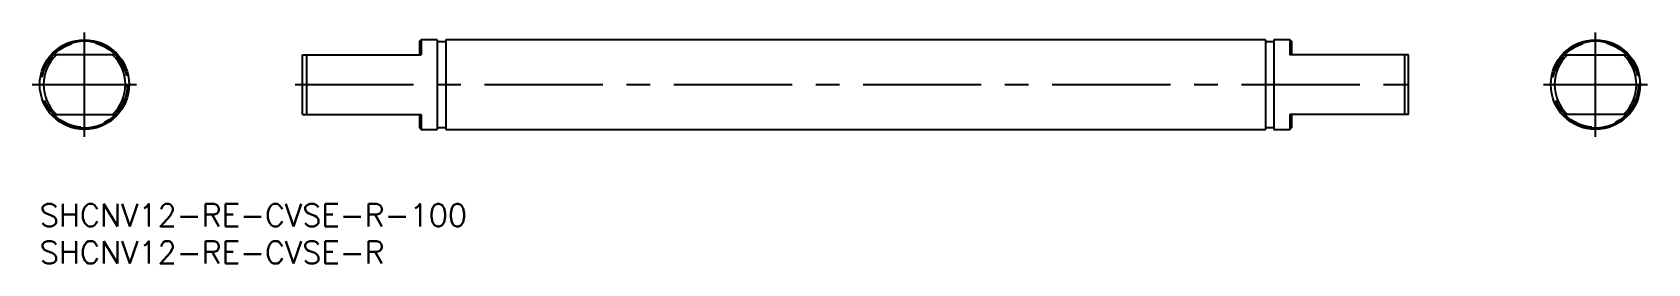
# Model space of a CAD drawing. Extents: x -1 to 216, y -8 to 23.
import ezdxf

# ---------------------------------------------------------------- set-up
doc = ezdxf.new("R2010")
doc.units = 0
doc.header["$LTSCALE"] = 0.5
doc.linetypes.add('CENTER', pattern=[50.8, 31.75, -6.35, 6.35, -6.35])
doc.linetypes.add('DASHED', pattern=[19.05, 12.7, -6.35])
for name, color, linetype in [('MSM_CENTER', 1, 'CENTER'), ('MSM_CONTINUOUS', 7, 'CONTINUOUS'), ('MSM_DASHED', 4, 'DASHED'), ('MSM_PART_NUMBER', 7, 'CONTINUOUS')]:
    doc.layers.add(name, color=color, linetype=linetype)
doc.styles.get("Standard").update_dxf_attribs({"font": 'txt.shx', "height": 3, "bigfont": 'bigfont.shx'})

# ---------------------------------------------------------------- blocks, each defined once
blk = doc.blocks.new('*U26')
at = {"layer": 'MSM_PART_NUMBER'}
blk.add_text('SHCNV12-RE-CVSE-R-100', height=3, dxfattribs=at).set_placement((0, -3))
blk = doc.blocks.new('*U27')
at = {"layer": 'MSM_PART_NUMBER'}
blk.add_text('SHCNV12-RE-CVSE-R', height=3, dxfattribs=at).set_placement((0, -8))

msp = doc.modelspace()

# ---------------------------------------------------------------- linework, layer by layer
at = {"layer": 'MSM_CENTER'}
for p, q in [((6, 9), (6, 23)), ((208.78, 9), (208.78, 23)), ((-1, 16), (13, 16)), ((34.28, 16), (184.68, 16)), ((201.78, 16), (215.78, 16))]:
    msp.add_line(p, q, dxfattribs=at)
at = {"layer": 'MSM_CONTINUOUS'}
for p, q in [((51.18, 22), (50.98, 21.8)), ((50.98, 21.8), (50.98, 20)), ((53.33, 22), (51.18, 22)), ((51.18, 22), (51.18, 20)), ((53.33, 22), (53.33, 10)), ((54.48, 21.75), (53.33, 21.75)), ((164.48, 22), (54.48, 22)), ((54.48, 22), (54.48, 10)), ((164.48, 22), (164.48, 10)), ((165.63, 21.75), (164.48, 21.75)), ((167.78, 22), (165.63, 22)), ((165.63, 22), (165.63, 10)), ((167.98, 21.8), (167.78, 22)), ((167.78, 22), (167.78, 20)), ((167.98, 21.8), (167.98, 20)), ((10.47, 20), (1.53, 20)), ((35.28, 20), (51.18, 20)), ((35.28, 12), (35.28, 20)), ((35.78, 20), (35.78, 12)), ((183.68, 20), (167.78, 20)), ((183.18, 12), (183.18, 20)), ((183.68, 12), (183.68, 20)), ((204.31, 20), (213.26, 20)), ((1.53, 12), (10.47, 12)), ((35.28, 12), (51.18, 12)), ((50.98, 12), (50.98, 10.2)), ((51.18, 12), (51.18, 10)), ((167.78, 12), (167.78, 10)), ((183.68, 12), (167.78, 12)), ((167.98, 12), (167.98, 10.2)), ((213.26, 12), (204.31, 12)), ((50.98, 10.2), (51.18, 10)), ((51.18, 10), (53.33, 10)), ((53.33, 10.25), (54.48, 10.25)), ((54.48, 10), (164.48, 10)), ((164.48, 10.25), (165.63, 10.25)), ((165.63, 10), (167.78, 10)), ((167.78, 10), (167.98, 10.2))]:
    msp.add_line(p, q, dxfattribs=at)
for centre in [(6, 16), (208.78, 16)]:
    msp.add_circle(centre, 6, dxfattribs=at)
for centre, radius, start, end in [((6, 16), 5.8, 43.6028, 136.3972), ((208.78, 16), 5.8, 43.6028, 136.3972), ((6, 16), 5.5, 133.3418, 226.6582), ((6, 16), 5.5, 313.3418, 46.6582), ((208.78, 16), 5.5, 133.3418, 226.6582), ((208.78, 16), 5.5, 313.3418, 46.6582), ((6, 16), 5.8, 223.6028, 316.3972), ((208.78, 16), 5.8, 223.6028, 316.3972)]:
    msp.add_arc(centre, radius, start, end, dxfattribs=at)
at = {"layer": 'MSM_DASHED'}
for centre in [(6, 16), (208.78, 16)]:
    msp.add_circle(centre, 5.75, dxfattribs=at)
msp.add_arc((208.78, 16), 6, 318.1897, 41.8103, dxfattribs=at)

# ---------------------------------------------------------------- block references
at = {"layer": 'MSM_CONTINUOUS'}
for name in ['*U26', '*U27']:
    msp.add_blockref(name, (0, 0), dxfattribs=at)

doc.saveas('drawing.dxf')
